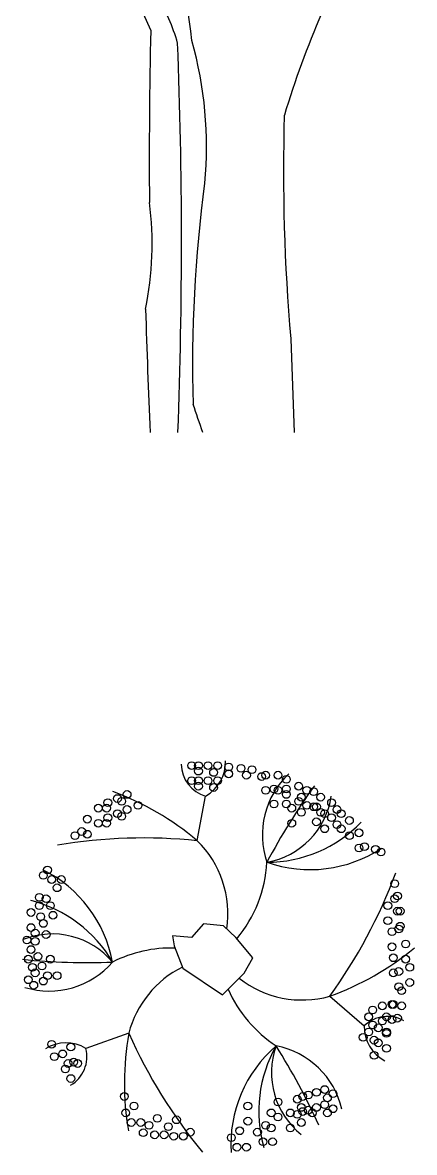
# Model space of a CAD drawing. Header units: millimetres. Extents: x -129.2 to -76.7, y 2488.8 to 2511.1.
# Drawn here: x -103.831 to -102.899, y 2495.005 to 2497.691 of the extents above; entities that cross this region are included whole.
import ezdxf

# ---------------------------------------------------------------- set-up
doc = ezdxf.new("R2010")
doc.units = ezdxf.units.MM

# ---------------------------------------------------------------- blocks, each defined once
blk = doc.blocks.new('AR-ALZ-1')
for p, q in [((-0.1236, 0.9559), (-0.2, 1.13)), ((0.2095, 0.2224), (0.2173, 0))]:
    blk.add_line(p, q)
for centre, radius, start, end in [((-1.1867, 0.8175), 1.1665, 5.6035, 23.1836), ((-0.5362, 0.7862), 0.4966, 16.2604, 30.51), ((2.2915, 0.1212), 2.1907, 156.4774, 163.2073), ((13.4008, 0.6502), 13.5278, 178.70517, 180.43968), ((-12.2178, 0.4531), 12.1675, 357.86568, 2.22385), ((-0.9095, 0.6808), 0.9186, 354.464, 15.8318), ((4.776, 0.6197), 4.5838, 178.3195, 184.9725), ((3.2244, 0.1602), 3.2485, 172.3579, 181.6515), ((-0.8826, 0.4467), 0.7625, 348.3494, 7.5105), ((20.5055, 0.9227), 20.6509, 181.74816, 182.56086), ((-3.2502, -1.0731), 3.4228, 18.2705, 19.4481)]:
    blk.add_arc(centre, radius, start, end)
blk = doc.blocks.new('AR-PLA-1')
for p, q in [((-0.013, 0.3346), (0.0069, 0.4407)), ((0.0016, 0.1371), (-0.0268, 0.1047)), ((0.0493, 0.1325), (0.0016, 0.1371)), ((-0.0714, 0.1087), (-0.0674, 0.0844)), ((-0.0268, 0.1047), (-0.0714, 0.1087)), ((0.0786, 0.1047), (0.0493, 0.1325)), ((-0.0674, 0.0844), (-0.0471, 0.0316)), ((0.1192, 0.056), (0.0786, 0.1047)), ((0.0989, 0.0195), (0.1192, 0.056)), ((-0.0471, 0.0316), (0.0471, -0.0316)), ((0.0471, -0.0316), (0.0989, 0.0195)), ((0.3022, -0.0354), (0.3842, -0.1056)), ((-0.1757, -0.1234), (-0.2776, -0.1592))]:
    blk.add_line(p, q)
for centre in [(-0.0263, 0.5131), (-0.01, 0.5131), (0.0128, 0.5131), (0.0357, 0.5131), (0.0618, 0.5098), (0.0912, 0.5065), (0.1173, 0.5033), (-0.0263, 0.4772), (-0.01, 0.5), (-0.01, 0.4772), (0.0128, 0.4772), (0.0259, 0.4968), (0.0357, 0.4772), (0.0618, 0.4935), (0.1042, 0.4902), (0.1401, 0.487), (0.1499, 0.4902), (0.1793, 0.4902), (0.1988, 0.4804), (-0.01, 0.4641), (0.0259, 0.4609), (0.1499, 0.4543), (0.1695, 0.4576), (0.1793, 0.4543), (0.1988, 0.4576), (0.2282, 0.4641), (0.2478, 0.4543), (0.2641, 0.4511), (-0.2254, 0.425), (-0.2025, 0.4347), (-0.1927, 0.4282), (-0.1797, 0.4445), (0.1695, 0.4217), (0.1988, 0.4445), (0.1988, 0.4217), (0.2282, 0.4282), (0.2347, 0.438), (0.2804, 0.438), (0.3065, 0.425), (-0.2482, 0.4119), (-0.2286, 0.4119), (-0.2025, 0.3988), (-0.1797, 0.4086), (-0.1536, 0.4184), (0.2119, 0.4119), (0.2347, 0.4021), (0.2478, 0.4184), (0.2641, 0.4152), (0.2706, 0.4152), (0.2804, 0.4021), (0.2902, 0.3988), (0.3196, 0.4086), (0.3294, 0.3988), (-0.2743, 0.3858), (-0.2482, 0.376), (-0.2286, 0.376), (-0.2254, 0.3891), (-0.1927, 0.3923), (0.2119, 0.376), (0.2706, 0.3793), (0.3065, 0.3891), (0.3196, 0.3727), (0.349, 0.3825), (-0.3037, 0.3466), (-0.2874, 0.3564), (-0.2743, 0.3499), (0.2902, 0.3629), (0.3294, 0.3629), (0.349, 0.3466), (0.3718, 0.3532), (0.3718, 0.3173), (0.3849, 0.3205), (0.411, 0.314), (0.424, 0.3075), (-0.369, 0.265), (-0.3787, 0.252), (-0.3592, 0.2422), (-0.3363, 0.2422), (-0.3461, 0.2226), (0.4566, 0.2324), (-0.3885, 0.1998), (-0.3885, 0.1802), (-0.3722, 0.1965), (-0.3624, 0.1802), (0.4403, 0.1802), (0.4566, 0.1965), (0.4632, 0.203), (-0.4081, 0.1639), (-0.3853, 0.1541), (-0.3559, 0.1573), (0.4632, 0.1671), (0.4697, 0.1671), (-0.4081, 0.128), (-0.3787, 0.1378), (0.4403, 0.1443), (0.4697, 0.1312), (-0.4179, 0.0986), (-0.3983, 0.1149), (-0.3722, 0.1116), (0.4501, 0.1182), (0.4664, 0.1247), (-0.4081, 0.0757), (-0.3983, 0.0953), (0.4501, 0.0823), (0.4827, 0.0888), (-0.4146, 0.0529), (-0.3918, 0.0594), (-0.3624, 0.0529), (0.4534, 0.0562), (0.4827, 0.0529), (-0.4048, 0.0333), (-0.3983, 0.0203), (-0.382, 0.0366), (0.4534, 0.0203), (0.4664, 0.0235), (0.4925, 0.0333), (-0.4146, 0.0039), (-0.4016, -0.0091), (-0.3787, 0.0007), (-0.369, 0.0137), (-0.3461, 0.0137), (0.4925, -0.0026), (0.4664, -0.0124), (0.473, -0.0222), (0.4273, -0.0581), (0.4501, -0.0548), (0.4534, -0.0548), (0.473, -0.0581), (0.3946, -0.0842), (0.4044, -0.0679), (0.4371, -0.0842), (0.4632, -0.0874), (0.4044, -0.1038), (0.4175, -0.1103), (0.4273, -0.094), (0.4501, -0.0907), (0.3816, -0.1331), (0.3946, -0.1201), (0.4077, -0.1397), (0.4371, -0.1201), (0.4371, -0.1233), (-0.3592, -0.1494), (-0.3135, -0.156), (0.4175, -0.1462), (0.4371, -0.1592), (-0.3526, -0.1788), (-0.3331, -0.1723), (-0.32, -0.1951), (-0.3069, -0.1919), (-0.2972, -0.1951), (0.4077, -0.1756), (-0.3265, -0.2082), (-0.3135, -0.231), (-0.1862, -0.2735), (0.238, -0.2735), (0.2511, -0.2702), (0.2706, -0.2637), (0.2902, -0.2571), (0.2967, -0.2767), (0.3098, -0.2669), (-0.1634, -0.2963), (0.1075, -0.2963), (0.1793, -0.2865), (0.225, -0.28), (0.2347, -0.2996), (0.2706, -0.2996), (0.2902, -0.293), (0.3098, -0.3028), (-0.1829, -0.3126), (-0.1079, -0.3257), (-0.0622, -0.3289), (0.163, -0.3126), (0.1793, -0.3224), (0.2086, -0.3126), (0.225, -0.3159), (0.238, -0.3094), (0.2511, -0.3061), (0.2608, -0.3126), (0.2967, -0.3126), (-0.1699, -0.3355), (-0.1471, -0.3355), (-0.1275, -0.342), (-0.0818, -0.3453), (-0.0296, -0.3583), (0.0879, -0.3551), (0.1075, -0.3322), (0.1303, -0.3583), (0.1499, -0.342), (0.163, -0.3485), (0.2086, -0.3485), (0.2347, -0.3355), (-0.1413, -0.3598), (-0.1144, -0.3648), (-0.0916, -0.3648), (-0.0687, -0.3681), (-0.0459, -0.3681), (0.0683, -0.3714), (0.1434, -0.3812), (0.1662, -0.3812), (0.0814, -0.3942), (0.1042, -0.3942)]:
    blk.add_circle(centre, 0.00923)
for centre, radius, start, end in [((0.0286, 0.5171), 0.0794, 180.6747, 254.1717), ((-0.0376, 0.5211), 0.0919, 298.9372, 2.0584), ((0.3405, 0.3486), 0.1986, 133.0439, 199.2153), ((1.5174, -0.4354), 1.5421, 144.2642, 152.2256), ((-0.4473, -0.1807), 0.6739, 49.8733, 69.6848), ((0.1201, 0.4679), 0.1876, 280.0793, 351.4749), ((0.1521, 0.5958), 0.3126, 270.1539, 315.9618), ((-0.1398, -0.906), 1.247, 84.1621, 99.4877), ((-0.1845, 0.1603), 0.2445, 351.652, 45.4496), ((0.2555, 0.5739), 0.3082, 250.5723, 303.5484), ((-0.158, 0.3008), 0.3114, 320.2074, 356.7676), ((-0.5172, -0.0105), 0.3082, 10.5723, 63.5484), ((-0.7087, 0.6948), 1.247, 324.1621, 339.4877), ((-0.4845, -0.111), 0.3126, 30.1539, 75.9618), ((-0.3578, -0.0748), 0.1876, 40.0793, 111.4749), ((-0.074, -0.232), 0.3114, 88.4258, 116.7676), ((0.0731, 0.5984), 0.6739, 289.8733, 309.6848), ((-0.2741, 1.5869), 1.5421, 264.2642, 272.2256), ((-0.3646, 0.1758), 0.1986, 253.0439, 319.2153), ((0.0609, -0.1848), 0.2445, 116.4663, 165.4496), ((0.2371, 0.2003), 0.2445, 232.058, 285.4496), ((0.3455, 0.1071), 0.3114, 203.7779, 236.7676), ((0.4396, -0.1626), 0.0794, 60.6747, 134.1717), ((0.4761, -0.1073), 0.0919, 178.9372, 242.0584), ((0.4877, -0.2419), 0.6739, 169.8733, 189.6848), ((0.962, 0.3871), 1.247, 204.1621, 219.4877), ((-0.325, -0.238), 0.0919, 58.9372, 122.0584), ((-0.3546, -0.1787), 0.0794, 300.6747, 14.1717), ((0.3752, -0.3875), 0.3082, 130.5723, 183.5484), ((0.4459, -0.309), 0.3126, 150.1539, 195.9618), ((0.3512, -0.2173), 0.1876, 160.0793, 231.4749), ((-1.1298, -0.9757), 1.5421, 24.2642, 32.2256), ((0.1376, -0.3485), 0.1986, 13.0439, 79.2153)]:
    blk.add_arc(centre, radius, start, end)

msp = doc.modelspace()

# ---------------------------------------------------------------- block references
for name, p in [('AR-ALZ-1', (-103.4024, 2496.7173)), ('AR-PLA-1', (-103.4024, 2495.412))]:
    msp.add_blockref(name, p)

doc.saveas('drawing.dxf')
